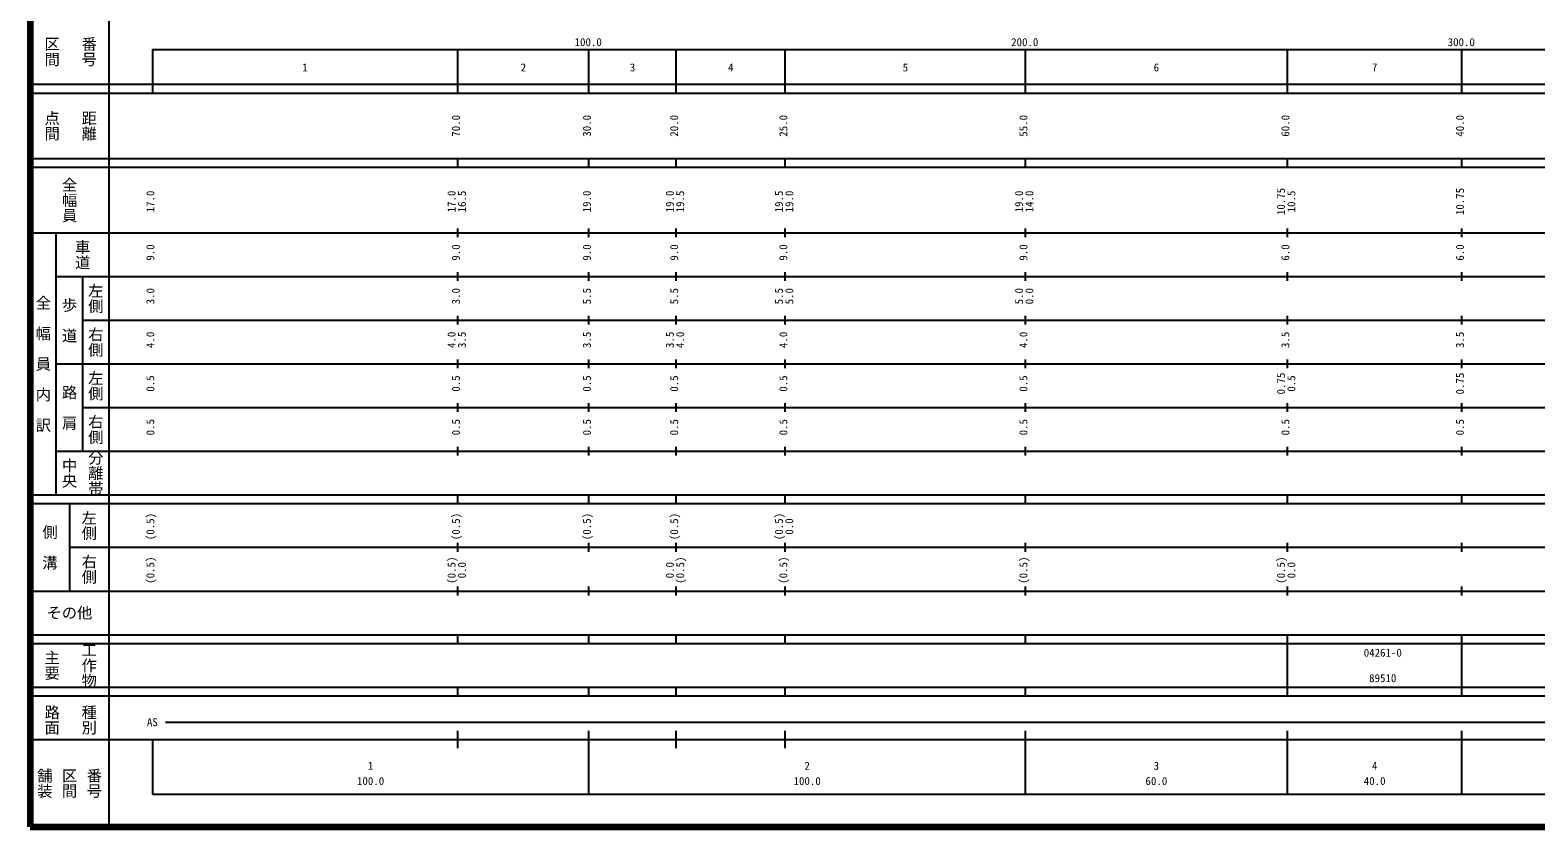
# Model space of a CAD drawing. Units: millimetres on the paper, enlarged 1000 times. Extents: x 40000 to 680000, y 20000 to 380000.
# Drawn here: x 40000 to 384932, y 20000 to 202409 of the extents above; entities that cross this region are included whole.
import ezdxf
from ezdxf.enums import TextEntityAlignment as Align

# ---------------------------------------------------------------- set-up
doc = ezdxf.new("R2010")
doc.units = ezdxf.units.MM
doc.header["$LTSCALE"] = 1000
doc.layers.add('M-TTL', color=2, linetype='Continuous', lineweight=140)
doc.layers.add('M-TTL-BAND', color=7, linetype='Continuous', lineweight=25)
doc.styles.add('@ＭＳ ゴシック', font='')
doc.styles.add('ＭＳ ゴシック', font='')
doc.styles.get('@ＭＳ ゴシック').set_extended_font_data('@MS Gothic')
doc.styles.get('ＭＳ ゴシック').set_extended_font_data('MS Gothic')

msp = doc.modelspace()

# ---------------------------------------------------------------- linework, layer by layer
at = {"layer": 'M-TTL'}
for p, q in [((40000, 380000), (40000, 20000)), ((40000, 20000), (680000, 20000))]:
    msp.add_line(p, q, dxfattribs=at)
at = {"layer": 'M-TTL-BAND'}
for p, q in [((58000, 370000), (58000, 20000)), ((68000, 198000), (579000, 198000)), ((68000, 198000), (68000, 188000)), ((138000, 188000), (138000, 198000)), ((168000, 188000), (168000, 198000)), ((168000, 188000), (168000, 198000)), ((188000, 188000), (188000, 198000)), ((213000, 188000), (213000, 198000)), ((268000, 188000), (268000, 198000)), ((268000, 188000), (268000, 198000)), ((328000, 188000), (328000, 198000)), ((368000, 188000), (368000, 198000)), ((368000, 188000), (368000, 198000)), ((40000, 190000), (579000, 190000)), ((40000, 188000), (579000, 188000)), ((40000, 173000), (579000, 173000)), ((138000, 171000), (138000, 173000)), ((168000, 171000), (168000, 173000)), ((168000, 171000), (168000, 173000)), ((188000, 171000), (188000, 173000)), ((213000, 171000), (213000, 173000)), ((268000, 171000), (268000, 173000)), ((268000, 171000), (268000, 173000)), ((328000, 171000), (328000, 173000)), ((368000, 171000), (368000, 173000)), ((368000, 171000), (368000, 173000)), ((40000, 171000), (579000, 171000)), ((40000, 156000), (579000, 156000)), ((46000, 96000), (46000, 156000)), ((138000, 155000), (138000, 157000)), ((168000, 155000), (168000, 157000)), ((168000, 155000), (168000, 157000)), ((188000, 155000), (188000, 157000)), ((213000, 155000), (213000, 157000)), ((268000, 155000), (268000, 157000)), ((268000, 155000), (268000, 157000)), ((328000, 155000), (328000, 157000)), ((368000, 155000), (368000, 157000)), ((368000, 155000), (368000, 157000)), ((46000, 146000), (579000, 146000)), ((52000, 146000), (52000, 106000)), ((138000, 145000), (138000, 147000)), ((168000, 145000), (168000, 147000)), ((168000, 145000), (168000, 147000)), ((188000, 145000), (188000, 147000)), ((213000, 145000), (213000, 147000)), ((268000, 145000), (268000, 147000)), ((268000, 145000), (268000, 147000)), ((328000, 145000), (328000, 147000)), ((368000, 145000), (368000, 147000)), ((368000, 145000), (368000, 147000)), ((52000, 136000), (579000, 136000)), ((138000, 135000), (138000, 137000)), ((168000, 135000), (168000, 137000)), ((168000, 135000), (168000, 137000)), ((188000, 135000), (188000, 137000)), ((213000, 135000), (213000, 137000)), ((268000, 135000), (268000, 137000)), ((268000, 135000), (268000, 137000)), ((328000, 135000), (328000, 137000)), ((368000, 135000), (368000, 137000)), ((368000, 135000), (368000, 137000)), ((46000, 126000), (579000, 126000)), ((138000, 125000), (138000, 127000)), ((168000, 125000), (168000, 127000)), ((168000, 125000), (168000, 127000)), ((188000, 125000), (188000, 127000)), ((213000, 125000), (213000, 127000)), ((268000, 125000), (268000, 127000)), ((268000, 125000), (268000, 127000)), ((328000, 125000), (328000, 127000)), ((368000, 125000), (368000, 127000)), ((368000, 125000), (368000, 127000)), ((52000, 116000), (579000, 116000)), ((138000, 115000), (138000, 117000)), ((168000, 115000), (168000, 117000)), ((168000, 115000), (168000, 117000)), ((188000, 115000), (188000, 117000)), ((213000, 115000), (213000, 117000)), ((268000, 115000), (268000, 117000)), ((268000, 115000), (268000, 117000)), ((328000, 115000), (328000, 117000)), ((368000, 115000), (368000, 117000)), ((368000, 115000), (368000, 117000)), ((138000, 105000), (138000, 107000)), ((168000, 105000), (168000, 107000)), ((168000, 105000), (168000, 107000)), ((188000, 105000), (188000, 107000)), ((213000, 105000), (213000, 107000)), ((268000, 105000), (268000, 107000)), ((268000, 105000), (268000, 107000)), ((328000, 105000), (328000, 107000)), ((368000, 105000), (368000, 107000)), ((368000, 105000), (368000, 107000)), ((46000, 106000), (579000, 106000)), ((40000, 96000), (579000, 96000)), ((40000, 94000), (579000, 94000)), ((49000, 94000), (49000, 74000)), ((138000, 94000), (138000, 96000)), ((168000, 94000), (168000, 96000)), ((168000, 94000), (168000, 96000)), ((188000, 94000), (188000, 96000)), ((213000, 94000), (213000, 96000)), ((268000, 94000), (268000, 96000)), ((268000, 94000), (268000, 96000)), ((328000, 94000), (328000, 96000)), ((368000, 94000), (368000, 96000)), ((368000, 94000), (368000, 96000)), ((49000, 84000), (579000, 84000)), ((138000, 83000), (138000, 85000)), ((168000, 83000), (168000, 85000)), ((168000, 83000), (168000, 85000)), ((188000, 83000), (188000, 85000)), ((213000, 83000), (213000, 85000)), ((268000, 83000), (268000, 85000)), ((268000, 83000), (268000, 85000)), ((328000, 83000), (328000, 85000)), ((368000, 83000), (368000, 85000)), ((368000, 83000), (368000, 85000)), ((40000, 74000), (579000, 74000)), ((138000, 73000), (138000, 75000)), ((168000, 73000), (168000, 75000)), ((168000, 73000), (168000, 75000)), ((188000, 73000), (188000, 75000)), ((213000, 73000), (213000, 75000)), ((268000, 73000), (268000, 75000)), ((268000, 73000), (268000, 75000)), ((328000, 73000), (328000, 75000)), ((368000, 73000), (368000, 75000)), ((368000, 73000), (368000, 75000)), ((40000, 64000), (579000, 64000)), ((138000, 62000), (138000, 64000)), ((168000, 62000), (168000, 64000)), ((168000, 62000), (168000, 64000)), ((188000, 62000), (188000, 64000)), ((213000, 62000), (213000, 64000)), ((268000, 62000), (268000, 64000)), ((268000, 62000), (268000, 64000)), ((328000, 62000), (328000, 64000)), ((368000, 62000), (368000, 64000)), ((368000, 62000), (368000, 64000)), ((40000, 62000), (579000, 62000)), ((328000, 52000), (328000, 62000)), ((368000, 52000), (368000, 62000)), ((368000, 52000), (368000, 62000)), ((368000, 52000), (368000, 62000)), ((368000, 52000), (368000, 62000)), ((40000, 52000), (579000, 52000)), ((138000, 50000), (138000, 52000)), ((168000, 50000), (168000, 52000)), ((168000, 50000), (168000, 52000)), ((188000, 50000), (188000, 52000)), ((213000, 50000), (213000, 52000)), ((268000, 50000), (268000, 52000)), ((268000, 50000), (268000, 52000)), ((328000, 50000), (328000, 52000)), ((368000, 50000), (368000, 52000)), ((368000, 50000), (368000, 52000)), ((40000, 50000), (579000, 50000)), ((71000, 44000), (565000, 44000)), ((138000, 38000), (138000, 42000)), ((168000, 27500), (168000, 42000)), ((168000, 27500), (168000, 42000)), ((188000, 38000), (188000, 42000)), ((213000, 38000), (213000, 42000)), ((268000, 27500), (268000, 42000)), ((268000, 27500), (268000, 42000)), ((328000, 27500), (328000, 42000)), ((368000, 27500), (368000, 42000)), ((368000, 27500), (368000, 42000)), ((40000, 40000), (579000, 40000)), ((68000, 40000), (68000, 27500)), ((68000, 27500), (579000, 27500))]:
    msp.add_line(p, q, dxfattribs=at)

# ---------------------------------------------------------------- texts
at = {"layer": 'M-TTL-BAND', "style": '@ＭＳ ゴシック'}
for s, p in [('区間', (45000, 197500)), ('番号', (53500, 197500)), ('点間', (45000, 180500)), ('距離', (53500, 180500)), ('全幅員', (49000, 163500)), ('車道', (52000, 151000)), ('全\u3000幅\u3000員\u3000内\u3000訳', (43000, 126000)), ('左側', (55000, 141000)), ('歩\u3000道', (49000, 136000)), ('右側', (55000, 131000)), ('左側', (55000, 121000)), ('路\u3000肩', (49000, 116000)), ('右側', (55000, 111000)), ('中央', (49000, 101000)), ('分離帯', (55000, 101000)), ('左側', (53500, 89000)), ('側\u3000溝', (44500, 84000)), ('右側', (53500, 79000)), ('主要', (45000, 57000)), ('工作物', (53500, 57000)), ('路面', (45000, 44500)), ('種別', (53500, 44500)), ('舗装', (43333, 30000)), ('区間', (49000, 30000)), ('番号', (54667, 30000))]:
    msp.add_text(s, height=2566, rotation=270, dxfattribs=at).set_placement(p, align=Align.MIDDLE_CENTER)
at = {"layer": 'M-TTL-BAND', "style": 'ＭＳ ゴシック'}
for s, p in [('100.0', (167844, 198195)), ('200.0', (267844, 198195)), ('300.0', (367844, 198195)), ('1', (103000, 192405)), ('2', (153000, 192405)), ('3', (178000, 192405)), ('4', (200500, 192405)), ('5', (240500, 192405)), ('6', (298000, 192405)), ('7', (348000, 192405)), ('AS', (68000, 42500)), ('1', (118000, 32523)), ('2', (218000, 32523)), ('3', (298000, 32523)), ('4', (348000, 32523)), ('100.0', (118000, 29033)), ('100.0', (218000, 29033)), ('60.0', (298000, 29033)), ('40.0', (348000, 29033))]:
    msp.add_text(s, height=1833, dxfattribs=at).set_placement(p, align=Align.BOTTOM_CENTER)
for s, p in [('70.0', (139000, 180500)), ('30.0', (169000, 180500)), ('20.0', (189000, 180500)), ('25.0', (214000, 180500)), ('55.0', (269000, 180500)), ('60.0', (329000, 180500)), ('40.0', (369000, 180500)), ('10.75', (328000, 163174)), ('10.75', (369000, 163174)), ('17.0', (69000, 163174)), ('17.0', (138000, 163174)), ('16.5', (140370, 163174)), ('19.0', (169000, 163174)), ('19.0', (188000, 163174)), ('19.5', (190370, 163174)), ('19.5', (213000, 163174)), ('19.0', (215370, 163174)), ('19.0', (268000, 163174)), ('14.0', (270370, 163174)), ('10.5', (330370, 163174)), ('9.0', (69000, 151500)), ('9.0', (139000, 151500)), ('9.0', (169000, 151500)), ('9.0', (189000, 151500)), ('9.0', (214000, 151500)), ('9.0', (269000, 151500)), ('6.0', (329000, 151500)), ('6.0', (369000, 151500)), ('3.0', (69000, 141500)), ('3.0', (139000, 141500)), ('5.5', (169000, 141500)), ('5.5', (189000, 141500)), ('5.5', (213000, 141500)), ('5.0', (215370, 141500)), ('5.0', (268000, 141500)), ('0.0', (270370, 141500)), ('4.0', (69000, 131500)), ('4.0', (138000, 131500)), ('3.5', (140370, 131500)), ('3.5', (169000, 131500)), ('3.5', (188000, 131500)), ('4.0', (190370, 131500)), ('4.0', (214000, 131500)), ('4.0', (269000, 131500)), ('3.5', (329000, 131500)), ('3.5', (369000, 131500)), ('0.5', (69000, 121500)), ('0.5', (139000, 121500)), ('0.5', (169000, 121500)), ('0.5', (189000, 121500)), ('0.5', (214000, 121500)), ('0.5', (269000, 121500)), ('0.75', (328000, 121500)), ('0.5', (330370, 121500)), ('0.75', (369000, 121500)), ('0.5', (69000, 111500)), ('0.5', (139000, 111500)), ('0.5', (169000, 111500)), ('0.5', (189000, 111500)), ('0.5', (214000, 111500)), ('0.5', (269000, 111500)), ('0.5', (329000, 111500)), ('0.5', (369000, 111500)), ('(0.5)', (69000, 88764)), ('(0.5)', (139000, 88764)), ('(0.5)', (169000, 88764)), ('(0.5)', (189000, 88764)), ('(0.5)', (213000, 88764)), ('0.0', (215370, 88764)), ('(0.5)', (69000, 78764)), ('(0.5)', (138000, 78764)), ('0.0', (140370, 78764)), ('0.0', (188000, 78764)), ('(0.5)', (190370, 78764)), ('(0.5)', (214000, 78764)), ('(0.5)', (269000, 78764)), ('(0.5)', (328000, 78764)), ('0.0', (330370, 78764))]:
    msp.add_text(s, height=1833, rotation=90, dxfattribs=at).set_placement(p, align=Align.BOTTOM_CENTER)
msp.add_text('その他', height=2566, dxfattribs=at).set_placement((49000, 69000), align=Align.MIDDLE_CENTER)
for s, p in [('04261-0', (345500, 58405)), ('89510', (346734, 52580))]:
    msp.add_text(s, height=1833, dxfattribs=at).set_placement(p, align=Align.BOTTOM_LEFT)

doc.saveas('drawing.dxf')
